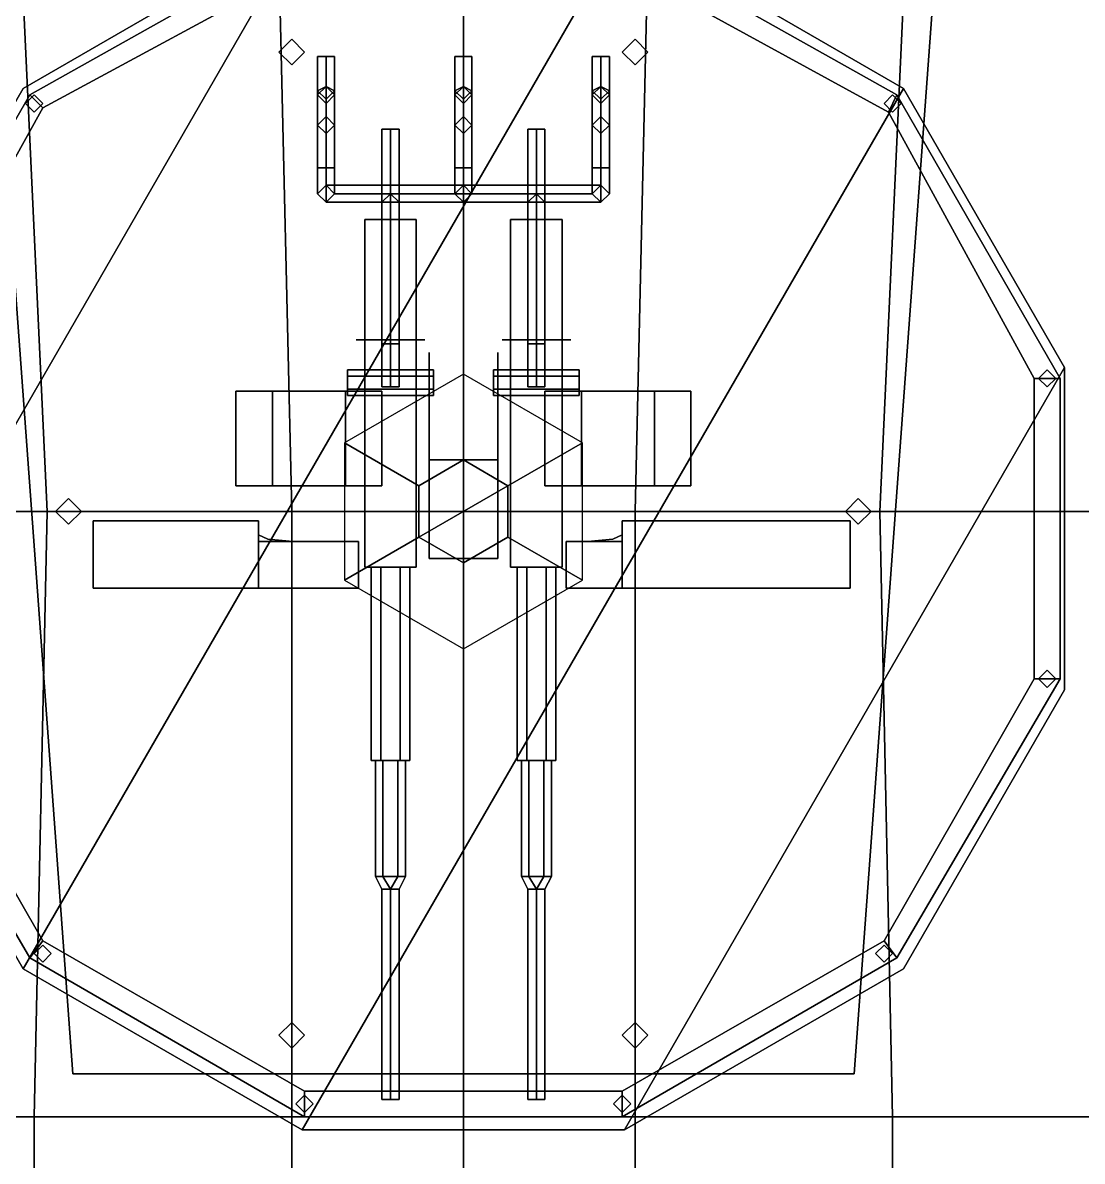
# Model space of a CAD drawing. Header units: millimetres. Extents: x -3.2 to 17.4, y -17.6 to 52.8.
# Drawn here: x -1.027 to 1.442, y -7.013 to -4.362 of the extents above; entities that cross this region are included whole.
import ezdxf

# ---------------------------------------------------------------- set-up
doc = ezdxf.new("R2010")
doc.units = ezdxf.units.MM
for name, color, linetype in [('barrel', 1, 'Continuous'), ('hull2', 7, 'Continuous'), ('sleeve', 5, 'Continuous'), ('turret', 2, 'Continuous')]:
    doc.layers.add(name, color=color, linetype=linetype)

msp = doc.modelspace()

# ---------------------------------------------------------------- linework, layer by layer
for points in [[(0, -10.87, -0.6973), (0, 8.53, -1.19), (0, 8.53, -1.24), (0, -10.87, -1.47)], [(0, -10.87, -1.47), (0, 8.53, -1.24), (0, 8.53, -1.19), (0, -10.87, -0.6973)], [(-1.32, -1.22, 3.06), (-1.32, -1.22, 2.22), (-0.91, -6.81, 2.06), (-0.91, -6.81, 2.99)], [(0.91, -6.81, 2.99), (1.32, -1.22, 3.06), (-1.32, -1.22, 3.06), (-0.91, -6.81, 2.99)], [(0.91, -6.81, 2.06), (1.32, -1.22, 2.22), (1.32, -1.22, 3.06), (0.91, -6.81, 2.99)], [(-1.0253, -6.5653, 3.72), (0.3753, -4.1394, 3.72), (-0.3753, -4.1394, 3.72), (-1.4006, -5.9153, 3.72)], [(-1.4006, -5.9153, 3.72), (-0.3753, -4.1394, 3.72), (0.3753, -4.1394, 3.72), (-1.0253, -6.5653, 3.72)], [(-1.4006, -5.1647, 3.72), (-1.0253, -4.5147, 3.72), (-0.3753, -4.1394, 3.72), (-1.4006, -5.9153, 3.72)], [(-1.4006, -5.9153, 3.72), (-0.3753, -4.1394, 3.72), (-1.0253, -4.5147, 3.72), (-1.4006, -5.1647, 3.72)], [(-1.0253, -6.5653, 3.72), (0.3753, -4.1394, 3.72), (1.0253, -4.5147, 3.72), (-0.3753, -6.9406, 3.72)], [(-0.3753, -6.9406, 3.72), (1.0253, -4.5147, 3.72), (0.3753, -4.1394, 3.72), (-1.0253, -6.5653, 3.72)], [(-0.37, -4.23, 4.42), (-0.98, -4.56, 4.42), (-1.01, -4.53, 4.42), (-0.37, -4.17, 4.42)], [(-0.37, -4.17, 4.42), (-1.01, -4.53, 4.42), (-0.98, -4.56, 4.42), (-0.37, -4.23, 4.42)], [(0.37, -4.17, 4.42), (1.01, -4.53, 4.42), (0.99, -4.57, 4.42), (0.37, -4.23, 4.42)], [(0.37, -4.23, 4.42), (0.99, -4.57, 4.42), (1.01, -4.53, 4.42), (0.37, -4.17, 4.42)], [(-2.89, -5.5, 2.14), (2.89, -5.5, 2.14), (2.96, -4.2, 2.16), (-2.96, -4.2, 2.16)], [(-1.53, -4.2, -0.59), (-1.03, -4.2, -0.86), (-0.97, -5.5, -0.8), (-1.5, -5.5, -0.55)], [(-1.03, -4.2, -0.86), (-0.43, -4.2, -1), (-0.4, -5.5, -0.95), (-0.97, -5.5, -0.8)], [(0, -5.5, -1), (-0.4, -5.5, -0.95), (-0.43, -4.2, -1), (0, -4.2, -1.07)], [(-0.4, -4.4, 3.02), (-0.43, -4.43, 3.01), (-0.43, -4.43, 3.72), (-0.4, -4.4, 3.72)], [(-0.37, -4.43, 3.01), (-0.4, -4.4, 3.02), (-0.4, -4.4, 3.72), (-0.37, -4.43, 3.72)], [(0.4, -4.4, 3.02), (0.37, -4.43, 3.01), (0.37, -4.43, 3.72), (0.4, -4.4, 3.72)], [(0.43, -4.43, 3.01), (0.4, -4.4, 3.02), (0.4, -4.4, 3.72), (0.43, -4.43, 3.72)], [(-0.43, -4.43, 3.01), (-0.4, -4.46, 3.01), (-0.4, -4.46, 3.72), (-0.43, -4.43, 3.72)], [(-0.4, -4.46, 3.01), (-0.37, -4.43, 3.01), (-0.37, -4.43, 3.72), (-0.4, -4.46, 3.72)], [(0.37, -4.43, 3.01), (0.4, -4.46, 3.01), (0.4, -4.46, 3.72), (0.37, -4.43, 3.72)], [(0.4, -4.46, 3.01), (0.43, -4.43, 3.01), (0.43, -4.43, 3.72), (0.4, -4.46, 3.72)], [(-1.01, -4.53, 4.42), (-1.39, -5.19, 4.42), (-1.33, -5.19, 4.42), (-0.98, -4.56, 4.42)], [(-0.98, -4.56, 4.42), (-1.33, -5.19, 4.42), (-1.39, -5.19, 4.42), (-1.01, -4.53, 4.42)], [(-1, -4.53, 3.72), (-1.02, -4.55, 3.72), (-1.02, -4.55, 4.42), (-1, -4.53, 4.42)], [(-0.98, -4.55, 3.72), (-1, -4.53, 3.72), (-1, -4.53, 4.42), (-0.98, -4.55, 4.42)], [(0.3753, -6.9406, 3.72), (1.4006, -5.1647, 3.72), (1.0253, -4.5147, 3.72), (-0.3753, -6.9406, 3.72)], [(-0.3753, -6.9406, 3.72), (1.0253, -4.5147, 3.72), (1.4006, -5.1647, 3.72), (0.3753, -6.9406, 3.72)], [(1, -4.53, 3.72), (0.98, -4.55, 3.72), (0.98, -4.55, 4.42), (1, -4.53, 4.42)], [(0.99, -4.57, 4.42), (1.33, -5.19, 4.42), (1.39, -5.19, 4.42), (1.01, -4.53, 4.42)], [(1.01, -4.53, 4.42), (1.39, -5.19, 4.42), (1.33, -5.19, 4.42), (0.99, -4.57, 4.42)], [(1.02, -4.55, 3.72), (1, -4.53, 3.72), (1, -4.53, 4.42), (1.02, -4.55, 4.42)], [(-1.02, -4.55, 3.72), (-1, -4.57, 3.72), (-1, -4.57, 4.42), (-1.02, -4.55, 4.42)], [(-1, -4.57, 3.72), (-0.98, -4.55, 3.72), (-0.98, -4.55, 4.42), (-1, -4.57, 4.42)], [(0.98, -4.55, 3.72), (1, -4.57, 3.72), (1, -4.57, 4.42), (0.98, -4.55, 4.42)], [(1, -4.57, 3.72), (1.02, -4.55, 3.72), (1.02, -4.55, 4.42), (1, -4.57, 4.42)], [(0.3753, -6.9406, 3.72), (1.4006, -5.1647, 3.72), (1.4006, -5.9153, 3.72), (1.0253, -6.5653, 3.72)], [(1.0253, -6.5653, 3.72), (1.4006, -5.9153, 3.72), (1.4006, -5.1647, 3.72), (0.3753, -6.9406, 3.72)], [(1.36, -5.17, 3.72), (1.34, -5.19, 3.72), (1.34, -5.19, 4.42), (1.36, -5.17, 4.42)], [(1.38, -5.19, 3.72), (1.36, -5.17, 3.72), (1.36, -5.17, 4.42), (1.38, -5.19, 4.42)], [(-0.1039, -5.44, 4.58), (0, -5.38, 4.58), (0, -5.18, 3.57), (-0.2771, -5.34, 3.57)], [(0, -5.38, 4.58), (0.1039, -5.44, 4.58), (0.2771, -5.34, 3.57), (0, -5.18, 3.57)], [(1.33, -5.89, 4.42), (1.33, -5.19, 4.42), (1.39, -5.19, 4.42), (1.39, -5.89, 4.42)], [(1.39, -5.89, 4.42), (1.39, -5.19, 4.42), (1.33, -5.19, 4.42), (1.33, -5.89, 4.42)], [(1.34, -5.19, 3.72), (1.36, -5.21, 3.72), (1.36, -5.21, 4.42), (1.34, -5.19, 4.42)], [(1.36, -5.21, 3.72), (1.38, -5.19, 3.72), (1.38, -5.19, 4.42), (1.36, -5.21, 4.42)], [(-0.1039, -5.56, 4.58), (-0.1039, -5.44, 4.58), (-0.2771, -5.34, 3.57), (-0.2771, -5.66, 3.57)], [(0.1039, -5.44, 4.58), (0.1039, -5.56, 4.58), (0.2771, -5.66, 3.57), (0.2771, -5.34, 3.57)], [(-0.92, -5.47, 3), (-0.95, -5.5, 3), (-0.95, -5.5, 3.72), (-0.92, -5.47, 3.72)], [(-0.89, -5.5, 3), (-0.92, -5.47, 3), (-0.92, -5.47, 3.72), (-0.89, -5.5, 3.72)], [(0.92, -5.47, 3), (0.89, -5.5, 3), (0.89, -5.5, 3.72), (0.92, -5.47, 3.72)], [(0.95, -5.5, 3), (0.92, -5.47, 3), (0.92, -5.47, 3.72), (0.95, -5.5, 3.72)], [(-2.8, -6.91, 2.12), (2.8, -6.91, 2.12), (2.89, -5.5, 2.14), (-2.89, -5.5, 2.14)], [(-1.5, -5.5, -0.55), (-0.97, -5.5, -0.8), (-1, -6.91, -0.73), (-1.49, -6.91, -0.55)], [(-0.97, -5.5, -0.8), (-0.4, -5.5, -0.95), (-0.4, -6.91, -0.88), (-1, -6.91, -0.73)], [(-0.95, -5.5, 3), (-0.92, -5.53, 3), (-0.92, -5.53, 3.72), (-0.95, -5.5, 3.72)], [(-0.92, -5.53, 3), (-0.89, -5.5, 3), (-0.89, -5.5, 3.72), (-0.92, -5.53, 3.72)], [(0, -6.91, -0.96), (-0.4, -6.91, -0.88), (-0.4, -5.5, -0.95), (0, -5.5, -1)], [(0.89, -5.5, 3), (0.92, -5.53, 3), (0.92, -5.53, 3.72), (0.89, -5.5, 3.72)], [(0.92, -5.53, 3), (0.95, -5.5, 3), (0.95, -5.5, 3.72), (0.92, -5.53, 3.72)], [(0, -5.62, 4.58), (-0.1039, -5.56, 4.58), (-0.2771, -5.66, 3.57), (0, -5.82, 3.57)], [(0.1039, -5.56, 4.58), (0, -5.62, 4.58), (0, -5.82, 3.57), (0.2771, -5.66, 3.57)], [(1.36, -5.87, 3.72), (1.34, -5.89, 3.72), (1.34, -5.89, 4.42), (1.36, -5.87, 4.42)], [(1.38, -5.89, 3.72), (1.36, -5.87, 3.72), (1.36, -5.87, 4.42), (1.38, -5.89, 4.42)], [(-0.98, -6.5, 4.42), (-1.33, -5.89, 4.42), (-1.39, -5.89, 4.42), (-1.01, -6.54, 4.42)], [(-1.01, -6.54, 4.42), (-1.39, -5.89, 4.42), (-1.33, -5.89, 4.42), (-0.98, -6.5, 4.42)], [(1.01, -6.54, 4.42), (1.39, -5.89, 4.42), (1.33, -5.89, 4.42), (0.98, -6.5, 4.42)], [(0.98, -6.5, 4.42), (1.33, -5.89, 4.42), (1.39, -5.89, 4.42), (1.01, -6.54, 4.42)], [(1.34, -5.89, 3.72), (1.36, -5.91, 3.72), (1.36, -5.91, 4.42), (1.34, -5.89, 4.42)], [(1.36, -5.91, 3.72), (1.38, -5.89, 3.72), (1.38, -5.89, 4.42), (1.36, -5.91, 4.42)], [(-0.37, -6.91, 4.42), (-1.01, -6.54, 4.42), (-0.98, -6.5, 4.42), (-0.37, -6.85, 4.42)], [(-0.37, -6.85, 4.42), (-0.98, -6.5, 4.42), (-1.01, -6.54, 4.42), (-0.37, -6.91, 4.42)], [(-0.98, -6.51, 3.72), (-1, -6.53, 3.72), (-1, -6.53, 4.42), (-0.98, -6.51, 4.42)], [(-0.96, -6.53, 3.72), (-0.98, -6.51, 3.72), (-0.98, -6.51, 4.42), (-0.96, -6.53, 4.42)], [(0.37, -6.85, 4.42), (0.98, -6.5, 4.42), (1.01, -6.54, 4.42), (0.37, -6.91, 4.42)], [(0.37, -6.91, 4.42), (1.01, -6.54, 4.42), (0.98, -6.5, 4.42), (0.37, -6.85, 4.42)], [(0.98, -6.51, 3.72), (0.96, -6.53, 3.72), (0.96, -6.53, 4.42), (0.98, -6.51, 4.42)], [(1, -6.53, 3.72), (0.98, -6.51, 3.72), (0.98, -6.51, 4.42), (1, -6.53, 4.42)], [(-1, -6.53, 3.72), (-0.98, -6.55, 3.72), (-0.98, -6.55, 4.42), (-1, -6.53, 4.42)], [(-0.98, -6.55, 3.72), (-0.96, -6.53, 3.72), (-0.96, -6.53, 4.42), (-0.98, -6.55, 4.42)], [(0.96, -6.53, 3.72), (0.98, -6.55, 3.72), (0.98, -6.55, 4.42), (0.96, -6.53, 4.42)], [(0.98, -6.55, 3.72), (1, -6.53, 3.72), (1, -6.53, 4.42), (0.98, -6.55, 4.42)], [(-0.4, -6.69, 2.99), (-0.43, -6.72, 2.99), (-0.43, -6.72, 3.72), (-0.4, -6.69, 3.72)], [(-0.37, -6.72, 2.99), (-0.4, -6.69, 2.99), (-0.4, -6.69, 3.72), (-0.37, -6.72, 3.72)], [(0.4, -6.69, 2.99), (0.37, -6.72, 2.99), (0.37, -6.72, 3.72), (0.4, -6.69, 3.72)], [(0.43, -6.72, 2.99), (0.4, -6.69, 2.99), (0.4, -6.69, 3.72), (0.43, -6.72, 3.72)], [(-0.43, -6.72, 2.99), (-0.4, -6.75, 2.99), (-0.4, -6.75, 3.72), (-0.43, -6.72, 3.72)], [(-0.4, -6.75, 2.99), (-0.37, -6.72, 2.99), (-0.37, -6.72, 3.72), (-0.4, -6.75, 3.72)], [(0.37, -6.72, 2.99), (0.4, -6.75, 2.99), (0.4, -6.75, 3.72), (0.37, -6.72, 3.72)], [(0.4, -6.75, 2.99), (0.43, -6.72, 2.99), (0.43, -6.72, 3.72), (0.4, -6.75, 3.72)], [(-0.91, -6.81, 2.99), (-0.91, -6.81, 2.06), (0.91, -6.81, 2.06), (0.91, -6.81, 2.99)], [(-0.37, -6.86, 3.72), (-0.39, -6.88, 3.72), (-0.39, -6.88, 4.42), (-0.37, -6.86, 4.42)], [(-0.37, -6.85, 4.42), (0.37, -6.85, 4.42), (0.37, -6.91, 4.42), (-0.37, -6.91, 4.42)], [(-0.37, -6.91, 4.42), (0.37, -6.91, 4.42), (0.37, -6.85, 4.42), (-0.37, -6.85, 4.42)], [(-0.35, -6.88, 3.72), (-0.37, -6.86, 3.72), (-0.37, -6.86, 4.42), (-0.35, -6.88, 4.42)], [(0.37, -6.86, 3.72), (0.35, -6.88, 3.72), (0.35, -6.88, 4.42), (0.37, -6.86, 4.42)], [(0.39, -6.88, 3.72), (0.37, -6.86, 3.72), (0.37, -6.86, 4.42), (0.39, -6.88, 4.42)], [(-0.39, -6.88, 3.72), (-0.37, -6.9, 3.72), (-0.37, -6.9, 4.42), (-0.39, -6.88, 4.42)], [(-0.37, -6.9, 3.72), (-0.35, -6.88, 3.72), (-0.35, -6.88, 4.42), (-0.37, -6.9, 4.42)], [(0.35, -6.88, 3.72), (0.37, -6.9, 3.72), (0.37, -6.9, 4.42), (0.35, -6.88, 4.42)], [(0.37, -6.9, 3.72), (0.39, -6.88, 3.72), (0.39, -6.88, 4.42), (0.37, -6.9, 4.42)], [(-2.71, -8.3, 2.11), (2.71, -8.3, 2.11), (2.8, -6.91, 2.12), (-2.8, -6.91, 2.12)], [(-1.49, -6.91, -0.55), (-1, -6.91, -0.73), (-1, -8.3, -0.67), (-1.49, -8.3, -0.49)], [(-1, -6.91, -0.73), (-0.4, -6.91, -0.88), (-0.4, -8.3, -0.83), (-1, -8.3, -0.67)], [(0, -8.3, -0.88), (-0.4, -8.3, -0.83), (-0.4, -6.91, -0.88), (0, -6.91, -0.96)]]:
    msp.add_3dface(points)
at = {"layer": 'barrel'}
for points in [[(-0.17, -6.87, 4.79), (-0.19, -6.87, 4.81), (-0.19, -6.38, 4.81), (-0.17, -6.38, 4.79)], [(-0.19, -6.87, 4.81), (-0.17, -6.87, 4.83), (-0.17, -6.38, 4.83), (-0.19, -6.38, 4.81)], [(-0.15, -6.87, 4.81), (-0.17, -6.87, 4.79), (-0.17, -6.38, 4.79), (-0.15, -6.38, 4.81)], [(-0.17, -6.87, 4.83), (-0.15, -6.87, 4.81), (-0.15, -6.38, 4.81), (-0.17, -6.38, 4.83)], [(0.17, -6.87, 4.79), (0.15, -6.87, 4.81), (0.15, -6.38, 4.81), (0.17, -6.38, 4.79)], [(0.15, -6.87, 4.81), (0.17, -6.87, 4.83), (0.17, -6.38, 4.83), (0.15, -6.38, 4.81)], [(0.19, -6.87, 4.81), (0.17, -6.87, 4.79), (0.17, -6.38, 4.79), (0.19, -6.38, 4.81)], [(0.17, -6.87, 4.83), (0.19, -6.87, 4.81), (0.19, -6.38, 4.81), (0.17, -6.38, 4.83)], [(-0.19, -6.87, 4.81), (-0.17, -6.87, 4.79), (-0.15, -6.87, 4.81), (-0.17, -6.87, 4.83)], [(0.15, -6.87, 4.81), (0.17, -6.87, 4.79), (0.19, -6.87, 4.81), (0.17, -6.87, 4.83)]]:
    msp.add_3dface(points, dxfattribs=at)
at = {"layer": 'hull2'}
for points in [[(0, -5.5, -1), (0.4, -5.5, -0.95), (0.43, -4.2, -1), (0, -4.2, -1.07)], [(1.03, -4.2, -0.86), (0.43, -4.2, -1), (0.4, -5.5, -0.95), (0.97, -5.5, -0.8)], [(1.53, -4.2, -0.59), (1.03, -4.2, -0.86), (0.97, -5.5, -0.8), (1.5, -5.5, -0.55)], [(0, -6.91, -0.96), (0.4, -6.91, -0.88), (0.4, -5.5, -0.95), (0, -5.5, -1)], [(0.97, -5.5, -0.8), (0.4, -5.5, -0.95), (0.4, -6.91, -0.88), (1, -6.91, -0.73)], [(1.5, -5.5, -0.55), (0.97, -5.5, -0.8), (1, -6.91, -0.73), (1.49, -6.91, -0.55)], [(0, -8.3, -0.88), (0.4, -8.3, -0.83), (0.4, -6.91, -0.88), (0, -6.91, -0.96)], [(1, -6.91, -0.73), (0.4, -6.91, -0.88), (0.4, -8.3, -0.83), (1, -8.3, -0.67)], [(1.49, -6.91, -0.55), (1, -6.91, -0.73), (1, -8.3, -0.67), (1.49, -8.3, -0.49)]]:
    msp.add_3dface(points, dxfattribs=at)
at = {"layer": 'sleeve'}
for points in [[(-0.32, -4.44, 5.06), (-0.34, -4.44, 5.08), (-0.32, -4.44, 5.1), (-0.3, -4.44, 5.08)], [(-0.32, -4.44, 5.1), (-0.34, -4.44, 5.08), (-0.34, -4.53, 5.08), (-0.32, -4.55, 5.1)], [(-0.34, -4.44, 5.08), (-0.32, -4.44, 5.06), (-0.32, -4.51, 5.06), (-0.34, -4.53, 5.08)], [(-0.3, -4.44, 5.08), (-0.32, -4.44, 5.1), (-0.32, -4.55, 5.1), (-0.3, -4.53, 5.08)], [(-0.32, -4.44, 5.06), (-0.3, -4.44, 5.08), (-0.3, -4.53, 5.08), (-0.32, -4.51, 5.06)], [(0, -4.44, 5.06), (-0.02, -4.44, 5.08), (0, -4.44, 5.1), (0.02, -4.44, 5.08)], [(0, -4.44, 5.1), (-0.02, -4.44, 5.08), (-0.02, -4.53, 5.08), (0, -4.55, 5.1)], [(-0.02, -4.44, 5.08), (0, -4.44, 5.06), (0, -4.51, 5.06), (-0.02, -4.53, 5.08)], [(0.02, -4.44, 5.08), (0, -4.44, 5.1), (0, -4.55, 5.1), (0.02, -4.53, 5.08)], [(0, -4.44, 5.06), (0.02, -4.44, 5.08), (0.02, -4.53, 5.08), (0, -4.51, 5.06)], [(0.32, -4.44, 5.1), (0.3, -4.44, 5.08), (0.3, -4.53, 5.08), (0.32, -4.55, 5.1)], [(0.3, -4.44, 5.08), (0.32, -4.44, 5.06), (0.32, -4.51, 5.06), (0.3, -4.53, 5.08)], [(0.32, -4.44, 5.06), (0.3, -4.44, 5.08), (0.32, -4.44, 5.1), (0.34, -4.44, 5.08)], [(0.34, -4.44, 5.08), (0.32, -4.44, 5.1), (0.32, -4.55, 5.1), (0.34, -4.53, 5.08)], [(0.32, -4.44, 5.06), (0.34, -4.44, 5.08), (0.34, -4.53, 5.08), (0.32, -4.51, 5.06)], [(-0.32, -4.54, 4.84), (-0.34, -4.52, 4.87), (-0.32, -4.51, 4.89), (-0.3, -4.52, 4.87)], [(-0.32, -4.51, 4.89), (-0.34, -4.52, 4.87), (-0.34, -4.6, 4.92), (-0.32, -4.58, 4.94)], [(-0.32, -4.58, 5.01), (-0.34, -4.6, 5.03), (-0.34, -4.53, 5.08), (-0.32, -4.51, 5.06)], [(-0.34, -4.52, 4.87), (-0.32, -4.54, 4.84), (-0.32, -4.62, 4.9), (-0.34, -4.6, 4.92)], [(-0.34, -4.6, 5.03), (-0.32, -4.62, 5.05), (-0.32, -4.55, 5.1), (-0.34, -4.53, 5.08)], [(-0.3, -4.52, 4.87), (-0.32, -4.51, 4.89), (-0.32, -4.58, 4.94), (-0.3, -4.6, 4.92)], [(-0.3, -4.6, 5.03), (-0.32, -4.58, 5.01), (-0.32, -4.51, 5.06), (-0.3, -4.53, 5.08)], [(-0.32, -4.54, 4.84), (-0.3, -4.52, 4.87), (-0.3, -4.6, 4.92), (-0.32, -4.62, 4.9)], [(-0.32, -4.62, 5.05), (-0.3, -4.6, 5.03), (-0.3, -4.53, 5.08), (-0.32, -4.55, 5.1)], [(0, -4.54, 4.84), (-0.02, -4.52, 4.87), (0, -4.51, 4.89), (0.02, -4.52, 4.87)], [(0, -4.51, 4.89), (-0.02, -4.52, 4.87), (-0.02, -4.6, 4.92), (0, -4.58, 4.94)], [(0, -4.58, 5.01), (-0.02, -4.6, 5.03), (-0.02, -4.53, 5.08), (0, -4.51, 5.06)], [(-0.02, -4.52, 4.87), (0, -4.54, 4.84), (0, -4.62, 4.9), (-0.02, -4.6, 4.92)], [(-0.02, -4.6, 5.03), (0, -4.62, 5.05), (0, -4.55, 5.1), (-0.02, -4.53, 5.08)], [(0.02, -4.52, 4.87), (0, -4.51, 4.89), (0, -4.58, 4.94), (0.02, -4.6, 4.92)], [(0.02, -4.6, 5.03), (0, -4.58, 5.01), (0, -4.51, 5.06), (0.02, -4.53, 5.08)], [(0, -4.54, 4.84), (0.02, -4.52, 4.87), (0.02, -4.6, 4.92), (0, -4.62, 4.9)], [(0, -4.62, 5.05), (0.02, -4.6, 5.03), (0.02, -4.53, 5.08), (0, -4.55, 5.1)], [(0.32, -4.51, 4.89), (0.3, -4.52, 4.87), (0.3, -4.6, 4.92), (0.32, -4.58, 4.94)], [(0.32, -4.58, 5.01), (0.3, -4.6, 5.03), (0.3, -4.53, 5.08), (0.32, -4.51, 5.06)], [(0.32, -4.54, 4.84), (0.3, -4.52, 4.87), (0.32, -4.51, 4.89), (0.34, -4.52, 4.87)], [(0.3, -4.52, 4.87), (0.32, -4.54, 4.84), (0.32, -4.62, 4.9), (0.3, -4.6, 4.92)], [(0.3, -4.6, 5.03), (0.32, -4.62, 5.05), (0.32, -4.55, 5.1), (0.3, -4.53, 5.08)], [(0.34, -4.52, 4.87), (0.32, -4.51, 4.89), (0.32, -4.58, 4.94), (0.34, -4.6, 4.92)], [(0.34, -4.6, 5.03), (0.32, -4.58, 5.01), (0.32, -4.51, 5.06), (0.34, -4.53, 5.08)], [(0.32, -4.54, 4.84), (0.34, -4.52, 4.87), (0.34, -4.6, 4.92), (0.32, -4.62, 4.9)], [(0.32, -4.62, 5.05), (0.34, -4.6, 5.03), (0.34, -4.53, 5.08), (0.32, -4.55, 5.1)], [(-0.32, -4.58, 4.94), (-0.34, -4.6, 4.92), (-0.34, -4.6, 5.03), (-0.32, -4.58, 5.01)], [(-0.3, -4.6, 4.92), (-0.32, -4.58, 4.94), (-0.32, -4.58, 5.01), (-0.3, -4.6, 5.03)], [(0, -4.58, 4.94), (-0.02, -4.6, 4.92), (-0.02, -4.6, 5.03), (0, -4.58, 5.01)], [(0.02, -4.6, 4.92), (0, -4.58, 4.94), (0, -4.58, 5.01), (0.02, -4.6, 5.03)], [(0.32, -4.58, 4.94), (0.3, -4.6, 4.92), (0.3, -4.6, 5.03), (0.32, -4.58, 5.01)], [(0.34, -4.6, 4.92), (0.32, -4.58, 4.94), (0.32, -4.58, 5.01), (0.34, -4.6, 5.03)], [(-0.34, -4.6, 4.92), (-0.32, -4.62, 4.9), (-0.32, -4.62, 5.05), (-0.34, -4.6, 5.03)], [(-0.34, -4.7, 4.98), (-0.32, -4.7, 5), (-0.32, -4.62, 5), (-0.34, -4.6, 4.98)], [(-0.32, -4.7, 4.96), (-0.34, -4.7, 4.98), (-0.34, -4.6, 4.98), (-0.32, -4.62, 4.96)], [(-0.32, -4.62, 4.9), (-0.3, -4.6, 4.92), (-0.3, -4.6, 5.03), (-0.32, -4.62, 5.05)], [(-0.32, -4.7, 5), (-0.3, -4.7, 4.98), (-0.3, -4.6, 4.98), (-0.32, -4.62, 5)], [(-0.3, -4.7, 4.98), (-0.32, -4.7, 4.96), (-0.32, -4.62, 4.96), (-0.3, -4.6, 4.98)], [(-0.17, -4.61, 5.15), (-0.15, -4.61, 5.13), (-0.17, -4.61, 5.11), (-0.19, -4.61, 5.13)], [(-0.17, -5.11, 5.11), (-0.19, -5.11, 5.13), (-0.19, -4.61, 5.13), (-0.17, -4.61, 5.11)], [(-0.19, -5.11, 5.13), (-0.17, -5.11, 5.15), (-0.17, -4.61, 5.15), (-0.19, -4.61, 5.13)], [(-0.15, -5.11, 5.13), (-0.17, -5.11, 5.11), (-0.17, -4.61, 5.11), (-0.15, -4.61, 5.13)], [(-0.17, -5.11, 5.15), (-0.15, -5.11, 5.13), (-0.15, -4.61, 5.13), (-0.17, -4.61, 5.15)], [(-0.02, -4.6, 4.92), (0, -4.62, 4.9), (0, -4.62, 5.05), (-0.02, -4.6, 5.03)], [(0, -4.7, 4.96), (-0.02, -4.7, 4.98), (-0.02, -4.6, 4.98), (0, -4.62, 4.96)], [(-0.02, -4.7, 4.98), (0, -4.7, 5), (0, -4.62, 5), (-0.02, -4.6, 4.98)], [(0, -4.62, 4.9), (0.02, -4.6, 4.92), (0.02, -4.6, 5.03), (0, -4.62, 5.05)], [(0.02, -4.7, 4.98), (0, -4.7, 4.96), (0, -4.62, 4.96), (0.02, -4.6, 4.98)], [(0, -4.7, 5), (0.02, -4.7, 4.98), (0.02, -4.6, 4.98), (0, -4.62, 5)], [(0.17, -4.61, 5.15), (0.19, -4.61, 5.13), (0.17, -4.61, 5.11), (0.15, -4.61, 5.13)], [(0.17, -5.11, 5.11), (0.15, -5.11, 5.13), (0.15, -4.61, 5.13), (0.17, -4.61, 5.11)], [(0.15, -5.11, 5.13), (0.17, -5.11, 5.15), (0.17, -4.61, 5.15), (0.15, -4.61, 5.13)], [(0.19, -5.11, 5.13), (0.17, -5.11, 5.11), (0.17, -4.61, 5.11), (0.19, -4.61, 5.13)], [(0.17, -5.11, 5.15), (0.19, -5.11, 5.13), (0.19, -4.61, 5.13), (0.17, -4.61, 5.15)], [(0.3, -4.6, 4.92), (0.32, -4.62, 4.9), (0.32, -4.62, 5.05), (0.3, -4.6, 5.03)], [(0.32, -4.7, 4.96), (0.3, -4.7, 4.98), (0.3, -4.6, 4.98), (0.32, -4.62, 4.96)], [(0.3, -4.7, 4.98), (0.32, -4.7, 5), (0.32, -4.62, 5), (0.3, -4.6, 4.98)], [(0.32, -4.62, 4.9), (0.34, -4.6, 4.92), (0.34, -4.6, 5.03), (0.32, -4.62, 5.05)], [(0.34, -4.7, 4.98), (0.32, -4.7, 4.96), (0.32, -4.62, 4.96), (0.34, -4.6, 4.98)], [(0.32, -4.7, 5), (0.34, -4.7, 4.98), (0.34, -4.6, 4.98), (0.32, -4.62, 5)], [(-0.34, -4.76, 4.92), (-0.32, -4.78, 4.94), (-0.32, -4.7, 5), (-0.34, -4.7, 4.98)], [(-0.32, -4.74, 4.9), (-0.34, -4.76, 4.92), (-0.34, -4.7, 4.98), (-0.32, -4.7, 4.96)], [(-0.32, -4.78, 4.94), (-0.3, -4.76, 4.92), (-0.3, -4.7, 4.98), (-0.32, -4.7, 5)], [(-0.3, -4.76, 4.92), (-0.32, -4.74, 4.9), (-0.32, -4.7, 4.96), (-0.3, -4.7, 4.98)], [(0, -4.74, 4.9), (-0.02, -4.76, 4.92), (-0.02, -4.7, 4.98), (0, -4.7, 4.96)], [(-0.02, -4.76, 4.92), (0, -4.78, 4.94), (0, -4.7, 5), (-0.02, -4.7, 4.98)], [(0.02, -4.76, 4.92), (0, -4.74, 4.9), (0, -4.7, 4.96), (0.02, -4.7, 4.98)], [(0, -4.78, 4.94), (0.02, -4.76, 4.92), (0.02, -4.7, 4.98), (0, -4.7, 5)], [(0.32, -4.74, 4.9), (0.3, -4.76, 4.92), (0.3, -4.7, 4.98), (0.32, -4.7, 4.96)], [(0.3, -4.76, 4.92), (0.32, -4.78, 4.94), (0.32, -4.7, 5), (0.3, -4.7, 4.98)], [(0.34, -4.76, 4.92), (0.32, -4.74, 4.9), (0.32, -4.7, 4.96), (0.34, -4.7, 4.98)], [(0.32, -4.78, 4.94), (0.34, -4.76, 4.92), (0.34, -4.7, 4.98), (0.32, -4.7, 5)], [(-0.32, -4.74, 4.74), (-0.34, -4.76, 4.72), (-0.34, -4.76, 4.92), (-0.32, -4.74, 4.9)], [(0.32, -4.74, 4.74), (0.3, -4.76, 4.72), (-0.3, -4.76, 4.72), (-0.32, -4.74, 4.74)], [(0.3, -4.76, 4.76), (0.32, -4.74, 4.74), (-0.32, -4.74, 4.74), (-0.3, -4.76, 4.76)], [(-0.3, -4.76, 4.72), (-0.32, -4.74, 4.74), (-0.32, -4.74, 4.9), (-0.3, -4.76, 4.92)], [(0, -4.74, 4.74), (-0.02, -4.76, 4.72), (-0.02, -4.76, 4.92), (0, -4.74, 4.9)], [(0.02, -4.76, 4.72), (0, -4.74, 4.74), (0, -4.74, 4.9), (0.02, -4.76, 4.92)], [(0.32, -4.74, 4.74), (0.3, -4.76, 4.72), (0.3, -4.76, 4.92), (0.32, -4.74, 4.9)], [(0.34, -4.76, 4.72), (0.32, -4.74, 4.74), (0.32, -4.74, 4.9), (0.34, -4.76, 4.92)], [(-0.34, -4.76, 4.72), (-0.32, -4.78, 4.74), (-0.32, -4.78, 4.94), (-0.34, -4.76, 4.92)], [(0.3, -4.76, 4.72), (0.32, -4.78, 4.74), (-0.32, -4.78, 4.74), (-0.3, -4.76, 4.72)], [(0.32, -4.78, 4.74), (0.3, -4.76, 4.76), (-0.3, -4.76, 4.76), (-0.32, -4.78, 4.74)], [(-0.32, -4.78, 4.74), (-0.3, -4.76, 4.72), (-0.3, -4.76, 4.92), (-0.32, -4.78, 4.94)], [(-0.17, -5.21, 4.72), (-0.19, -5.21, 4.74), (-0.19, -4.78, 4.74), (-0.17, -4.76, 4.72)], [(-0.19, -5.21, 4.74), (-0.17, -5.21, 4.76), (-0.17, -4.76, 4.76), (-0.19, -4.78, 4.74)], [(-0.15, -5.21, 4.74), (-0.17, -5.21, 4.72), (-0.17, -4.76, 4.72), (-0.15, -4.78, 4.74)], [(-0.17, -5.21, 4.76), (-0.15, -5.21, 4.74), (-0.15, -4.78, 4.74), (-0.17, -4.76, 4.76)], [(-0.02, -4.76, 4.72), (0, -4.78, 4.74), (0, -4.78, 4.94), (-0.02, -4.76, 4.92)], [(0, -4.78, 4.74), (0.02, -4.76, 4.72), (0.02, -4.76, 4.92), (0, -4.78, 4.94)], [(0.17, -5.21, 4.72), (0.15, -5.21, 4.74), (0.15, -4.78, 4.74), (0.17, -4.76, 4.72)], [(0.15, -5.21, 4.74), (0.17, -5.21, 4.76), (0.17, -4.76, 4.76), (0.15, -4.78, 4.74)], [(0.19, -5.21, 4.74), (0.17, -5.21, 4.72), (0.17, -4.76, 4.72), (0.19, -4.78, 4.74)], [(0.17, -5.21, 4.76), (0.19, -5.21, 4.74), (0.19, -4.78, 4.74), (0.17, -4.76, 4.76)], [(0.3, -4.76, 4.72), (0.32, -4.78, 4.74), (0.32, -4.78, 4.94), (0.3, -4.76, 4.92)], [(0.32, -4.78, 4.74), (0.34, -4.76, 4.72), (0.34, -4.76, 4.92), (0.32, -4.78, 4.94)], [(-0.11, -4.82, 4.76), (-0.23, -4.82, 4.76), (-0.23, -4.82, 4.88), (-0.11, -4.82, 4.88)], [(-0.23, -4.82, 4.88), (-0.23, -4.82, 4.76), (-0.23, -5.63, 4.76), (-0.23, -5.63, 4.88)], [(-0.11, -5.63, 4.76), (-0.23, -5.63, 4.76), (-0.23, -4.82, 4.76), (-0.11, -4.82, 4.76)], [(-0.11, -4.82, 4.88), (-0.23, -4.82, 4.88), (-0.23, -5.63, 4.88), (-0.11, -5.63, 4.88)], [(-0.11, -5.63, 4.88), (-0.11, -5.63, 4.76), (-0.11, -4.82, 4.76), (-0.11, -4.82, 4.88)], [(0.23, -4.82, 4.76), (0.11, -4.82, 4.76), (0.11, -4.82, 4.88), (0.23, -4.82, 4.88)], [(0.11, -4.82, 4.88), (0.11, -4.82, 4.76), (0.11, -5.63, 4.76), (0.11, -5.63, 4.88)], [(0.23, -5.63, 4.76), (0.11, -5.63, 4.76), (0.11, -4.82, 4.76), (0.23, -4.82, 4.76)], [(0.23, -4.82, 4.88), (0.11, -4.82, 4.88), (0.11, -5.63, 4.88), (0.23, -5.63, 4.88)], [(0.23, -5.63, 4.88), (0.23, -5.63, 4.76), (0.23, -4.82, 4.76), (0.23, -4.82, 4.88)], [(-0.17, -5.01, 4.88), (-0.17, -4.86, 5.12), (-0.17, -4.96, 5.12), (-0.17, -5.1, 4.88)], [(-0.17, -5.1, 4.88), (-0.17, -4.96, 5.12), (-0.17, -4.86, 5.12), (-0.17, -5.01, 4.88)], [(0.17, -5.01, 4.88), (0.17, -4.86, 5.12), (0.17, -4.96, 5.12), (0.17, -5.1, 4.88)], [(0.17, -5.1, 4.88), (0.17, -4.96, 5.12), (0.17, -4.86, 5.12), (0.17, -5.01, 4.88)], [(-0.13, -5.1, 5.1607), (-0.09, -5.1, 5.23), (-0.25, -5.1, 5.23), (-0.21, -5.1, 5.1607)], [(-0.21, -5.1, 5.1607), (-0.25, -5.1, 5.23), (-0.09, -5.1, 5.23), (-0.13, -5.1, 5.1607)], [(-0.25, -5.1, 5.23), (-0.21, -5.1, 5.2993), (-0.13, -5.1, 5.2993), (-0.09, -5.1, 5.23)], [(-0.09, -5.1, 5.23), (-0.13, -5.1, 5.2993), (-0.21, -5.1, 5.2993), (-0.25, -5.1, 5.23)], [(-0.19, -5.11, 5.13), (-0.17, -5.11, 5.11), (-0.15, -5.11, 5.13), (-0.17, -5.11, 5.15)], [(0.21, -5.1, 5.1607), (0.25, -5.1, 5.23), (0.09, -5.1, 5.23), (0.13, -5.1, 5.1607)], [(0.13, -5.1, 5.1607), (0.09, -5.1, 5.23), (0.25, -5.1, 5.23), (0.21, -5.1, 5.1607)], [(0.09, -5.1, 5.23), (0.13, -5.1, 5.2993), (0.21, -5.1, 5.2993), (0.25, -5.1, 5.23)], [(0.25, -5.1, 5.23), (0.21, -5.1, 5.2993), (0.13, -5.1, 5.2993), (0.09, -5.1, 5.23)], [(0.15, -5.11, 5.13), (0.17, -5.11, 5.11), (0.19, -5.11, 5.13), (0.17, -5.11, 5.15)], [(-0.27, -5.185, 4.774), (-0.27, -5.215, 4.774), (-0.27, -5.23, 4.8), (-0.27, -5.17, 4.8)], [(-0.27, -5.17, 4.8), (-0.27, -5.23, 4.8), (-0.27, -5.215, 4.826), (-0.27, -5.185, 4.826)], [(-0.27, -5.185, 4.774), (-0.27, -5.17, 4.8), (-0.07, -5.17, 4.8), (-0.07, -5.185, 4.774)], [(-0.27, -5.17, 4.8), (-0.27, -5.185, 4.826), (-0.07, -5.185, 4.826), (-0.07, -5.17, 4.8)], [(-0.07, -5.17, 4.8), (-0.07, -5.23, 4.8), (-0.07, -5.215, 4.774), (-0.07, -5.185, 4.774)], [(-0.07, -5.185, 4.826), (-0.07, -5.215, 4.826), (-0.07, -5.23, 4.8), (-0.07, -5.17, 4.8)], [(0.07, -5.185, 4.774), (0.07, -5.215, 4.774), (0.07, -5.23, 4.8), (0.07, -5.17, 4.8)], [(0.07, -5.17, 4.8), (0.07, -5.23, 4.8), (0.07, -5.215, 4.826), (0.07, -5.185, 4.826)], [(0.07, -5.185, 4.774), (0.07, -5.17, 4.8), (0.27, -5.17, 4.8), (0.27, -5.185, 4.774)], [(0.07, -5.17, 4.8), (0.07, -5.185, 4.826), (0.27, -5.185, 4.826), (0.27, -5.17, 4.8)], [(0.27, -5.17, 4.8), (0.27, -5.23, 4.8), (0.27, -5.215, 4.774), (0.27, -5.185, 4.774)], [(0.27, -5.185, 4.826), (0.27, -5.215, 4.826), (0.27, -5.23, 4.8), (0.27, -5.17, 4.8)], [(-0.27, -5.215, 4.774), (-0.27, -5.185, 4.774), (-0.07, -5.185, 4.774), (-0.07, -5.215, 4.774)], [(-0.27, -5.185, 4.826), (-0.27, -5.215, 4.826), (-0.07, -5.215, 4.826), (-0.07, -5.185, 4.826)], [(0.07, -5.215, 4.774), (0.07, -5.185, 4.774), (0.27, -5.185, 4.774), (0.27, -5.215, 4.774)], [(0.07, -5.185, 4.826), (0.07, -5.215, 4.826), (0.27, -5.215, 4.826), (0.27, -5.185, 4.826)], [(-0.19, -5.22, 4.94), (-0.53, -5.22, 4.94), (-0.445, -5.22, 5.0872), (-0.275, -5.22, 5.0872)], [(-0.53, -5.44, 4.94), (-0.445, -5.44, 5.0872), (-0.445, -5.22, 5.0872), (-0.53, -5.22, 4.94)], [(-0.275, -5.22, 4.7928), (-0.445, -5.22, 4.7928), (-0.53, -5.22, 4.94), (-0.19, -5.22, 4.94)], [(-0.445, -5.44, 4.7928), (-0.53, -5.44, 4.94), (-0.53, -5.22, 4.94), (-0.445, -5.22, 4.7928)], [(-0.275, -5.44, 4.7928), (-0.445, -5.44, 4.7928), (-0.445, -5.22, 4.7928), (-0.275, -5.22, 4.7928)], [(-0.445, -5.44, 5.0872), (-0.275, -5.44, 5.0872), (-0.275, -5.22, 5.0872), (-0.445, -5.22, 5.0872)], [(-0.275, -5.44, 5.0872), (-0.19, -5.44, 4.94), (-0.19, -5.22, 4.94), (-0.275, -5.22, 5.0872)], [(-0.19, -5.44, 4.94), (-0.275, -5.44, 4.7928), (-0.275, -5.22, 4.7928), (-0.19, -5.22, 4.94)], [(-0.27, -5.23, 4.8), (-0.27, -5.215, 4.774), (-0.07, -5.215, 4.774), (-0.07, -5.23, 4.8)], [(-0.27, -5.215, 4.826), (-0.27, -5.23, 4.8), (-0.07, -5.23, 4.8), (-0.07, -5.215, 4.826)], [(0.07, -5.23, 4.8), (0.07, -5.215, 4.774), (0.27, -5.215, 4.774), (0.27, -5.23, 4.8)], [(0.07, -5.215, 4.826), (0.07, -5.23, 4.8), (0.27, -5.23, 4.8), (0.27, -5.215, 4.826)], [(0.53, -5.22, 4.94), (0.19, -5.22, 4.94), (0.275, -5.22, 5.0872), (0.445, -5.22, 5.0872)], [(0.445, -5.22, 4.7928), (0.275, -5.22, 4.7928), (0.19, -5.22, 4.94), (0.53, -5.22, 4.94)], [(0.275, -5.44, 4.7928), (0.19, -5.44, 4.94), (0.19, -5.22, 4.94), (0.275, -5.22, 4.7928)], [(0.19, -5.44, 4.94), (0.275, -5.44, 5.0872), (0.275, -5.22, 5.0872), (0.19, -5.22, 4.94)], [(0.445, -5.44, 4.7928), (0.275, -5.44, 4.7928), (0.275, -5.22, 4.7928), (0.445, -5.22, 4.7928)], [(0.275, -5.44, 5.0872), (0.445, -5.44, 5.0872), (0.445, -5.22, 5.0872), (0.275, -5.22, 5.0872)], [(0.53, -5.44, 4.94), (0.445, -5.44, 4.7928), (0.445, -5.22, 4.7928), (0.53, -5.22, 4.94)], [(0.445, -5.44, 5.0872), (0.53, -5.44, 4.94), (0.53, -5.22, 4.94), (0.445, -5.22, 5.0872)], [(-0.53, -5.44, 4.94), (-0.19, -5.44, 4.94), (-0.275, -5.44, 5.0872), (-0.445, -5.44, 5.0872)], [(-0.445, -5.44, 4.7928), (-0.275, -5.44, 4.7928), (-0.19, -5.44, 4.94), (-0.53, -5.44, 4.94)], [(0.275, -5.44, 4.7928), (0.445, -5.44, 4.7928), (0.53, -5.44, 4.94), (0.19, -5.44, 4.94)], [(0.19, -5.44, 4.94), (0.53, -5.44, 4.94), (0.445, -5.44, 5.0872), (0.275, -5.44, 5.0872)], [(-0.23, -5.63, 4.88), (-0.23, -5.63, 4.76), (-0.11, -5.63, 4.76), (-0.11, -5.63, 4.88)], [(-0.1925, -6.08, 4.771), (-0.215, -6.08, 4.81), (-0.215, -5.63, 4.81), (-0.1925, -5.63, 4.771)], [(-0.215, -6.08, 4.81), (-0.1925, -6.08, 4.849), (-0.1925, -5.63, 4.849), (-0.215, -5.63, 4.81)], [(-0.1475, -6.08, 4.771), (-0.1925, -6.08, 4.771), (-0.1925, -5.63, 4.771), (-0.1475, -5.63, 4.771)], [(-0.1925, -6.08, 4.849), (-0.1475, -6.08, 4.849), (-0.1475, -5.63, 4.849), (-0.1925, -5.63, 4.849)], [(-0.125, -6.08, 4.81), (-0.1475, -6.08, 4.771), (-0.1475, -5.63, 4.771), (-0.125, -5.63, 4.81)], [(-0.1475, -6.08, 4.849), (-0.125, -6.08, 4.81), (-0.125, -5.63, 4.81), (-0.1475, -5.63, 4.849)], [(0.11, -5.63, 4.88), (0.11, -5.63, 4.76), (0.23, -5.63, 4.76), (0.23, -5.63, 4.88)], [(0.1475, -6.08, 4.771), (0.125, -6.08, 4.81), (0.125, -5.63, 4.81), (0.1475, -5.63, 4.771)], [(0.125, -6.08, 4.81), (0.1475, -6.08, 4.849), (0.1475, -5.63, 4.849), (0.125, -5.63, 4.81)], [(0.1925, -6.08, 4.771), (0.1475, -6.08, 4.771), (0.1475, -5.63, 4.771), (0.1925, -5.63, 4.771)], [(0.1475, -6.08, 4.849), (0.1925, -6.08, 4.849), (0.1925, -5.63, 4.849), (0.1475, -5.63, 4.849)], [(0.215, -6.08, 4.81), (0.1925, -6.08, 4.771), (0.1925, -5.63, 4.771), (0.215, -5.63, 4.81)], [(0.1925, -6.08, 4.849), (0.215, -6.08, 4.81), (0.215, -5.63, 4.81), (0.1925, -5.63, 4.849)], [(-0.1925, -6.08, 4.771), (-0.1475, -6.08, 4.771), (-0.125, -6.08, 4.81), (-0.215, -6.08, 4.81)], [(-0.215, -6.08, 4.81), (-0.125, -6.08, 4.81), (-0.1475, -6.08, 4.849), (-0.1925, -6.08, 4.849)], [(-0.1875, -6.35, 4.7797), (-0.205, -6.35, 4.81), (-0.205, -6.08, 4.81), (-0.1875, -6.08, 4.7797)], [(-0.205, -6.35, 4.81), (-0.1875, -6.35, 4.8403), (-0.1875, -6.08, 4.8403), (-0.205, -6.08, 4.81)], [(-0.1525, -6.35, 4.7797), (-0.1875, -6.35, 4.7797), (-0.1875, -6.08, 4.7797), (-0.1525, -6.08, 4.7797)], [(-0.1875, -6.35, 4.8403), (-0.1525, -6.35, 4.8403), (-0.1525, -6.08, 4.8403), (-0.1875, -6.08, 4.8403)], [(-0.135, -6.35, 4.81), (-0.1525, -6.35, 4.7797), (-0.1525, -6.08, 4.7797), (-0.135, -6.08, 4.81)], [(-0.1525, -6.35, 4.8403), (-0.135, -6.35, 4.81), (-0.135, -6.08, 4.81), (-0.1525, -6.08, 4.8403)], [(0.1475, -6.08, 4.771), (0.1925, -6.08, 4.771), (0.215, -6.08, 4.81), (0.125, -6.08, 4.81)], [(0.125, -6.08, 4.81), (0.215, -6.08, 4.81), (0.1925, -6.08, 4.849), (0.1475, -6.08, 4.849)], [(0.1525, -6.35, 4.7797), (0.135, -6.35, 4.81), (0.135, -6.08, 4.81), (0.1525, -6.08, 4.7797)], [(0.135, -6.35, 4.81), (0.1525, -6.35, 4.8403), (0.1525, -6.08, 4.8403), (0.135, -6.08, 4.81)], [(0.1875, -6.35, 4.7797), (0.1525, -6.35, 4.7797), (0.1525, -6.08, 4.7797), (0.1875, -6.08, 4.7797)], [(0.1525, -6.35, 4.8403), (0.1875, -6.35, 4.8403), (0.1875, -6.08, 4.8403), (0.1525, -6.08, 4.8403)], [(0.205, -6.35, 4.81), (0.1875, -6.35, 4.7797), (0.1875, -6.08, 4.7797), (0.205, -6.08, 4.81)], [(0.1875, -6.35, 4.8403), (0.205, -6.35, 4.81), (0.205, -6.08, 4.81), (0.1875, -6.08, 4.8403)], [(-0.17, -6.38, 4.79), (-0.19, -6.38, 4.81), (-0.205, -6.35, 4.81), (-0.1875, -6.35, 4.7797)], [(-0.19, -6.38, 4.81), (-0.17, -6.38, 4.83), (-0.1875, -6.35, 4.8403), (-0.205, -6.35, 4.81)], [(-0.17, -6.38, 4.79), (-0.17, -6.38, 4.79), (-0.1875, -6.35, 4.7797), (-0.1525, -6.35, 4.7797)], [(-0.17, -6.38, 4.83), (-0.17, -6.38, 4.83), (-0.1525, -6.35, 4.8403), (-0.1875, -6.35, 4.8403)], [(-0.15, -6.38, 4.81), (-0.17, -6.38, 4.79), (-0.1525, -6.35, 4.7797), (-0.135, -6.35, 4.81)], [(-0.17, -6.38, 4.83), (-0.15, -6.38, 4.81), (-0.135, -6.35, 4.81), (-0.1525, -6.35, 4.8403)], [(0.17, -6.38, 4.79), (0.15, -6.38, 4.81), (0.135, -6.35, 4.81), (0.1525, -6.35, 4.7797)], [(0.15, -6.38, 4.81), (0.17, -6.38, 4.83), (0.1525, -6.35, 4.8403), (0.135, -6.35, 4.81)], [(0.17, -6.38, 4.79), (0.17, -6.38, 4.79), (0.1525, -6.35, 4.7797), (0.1875, -6.35, 4.7797)], [(0.17, -6.38, 4.83), (0.17, -6.38, 4.83), (0.1875, -6.35, 4.8403), (0.1525, -6.35, 4.8403)], [(0.19, -6.38, 4.81), (0.17, -6.38, 4.79), (0.1875, -6.35, 4.7797), (0.205, -6.35, 4.81)], [(0.17, -6.38, 4.83), (0.19, -6.38, 4.81), (0.205, -6.35, 4.81), (0.1875, -6.35, 4.8403)]]:
    msp.add_3dface(points, dxfattribs=at)
at = {"layer": 'turret'}
for points in [[(-0.08, -5.13, 4.78), (-0.08, -5.13, 4.83), (-0.08, -5.2, 4.87), (-0.08, -5.18, 4.74)], [(-0.08, -5.18, 4.74), (-0.08, -5.2, 4.87), (-0.08, -5.13, 4.83), (-0.08, -5.13, 4.78)], [(0.08, -5.13, 4.78), (0.08, -5.13, 4.83), (0.08, -5.2, 4.87), (0.08, -5.18, 4.74)], [(0.08, -5.18, 4.74), (0.08, -5.2, 4.87), (0.08, -5.13, 4.83), (0.08, -5.13, 4.78)], [(-0.08, -5.25, 4.76), (-0.08, -5.27, 4.82), (-0.08, -5.2, 4.87), (-0.08, -5.18, 4.74)], [(-0.08, -5.18, 4.74), (-0.08, -5.2, 4.87), (-0.08, -5.27, 4.82), (-0.08, -5.25, 4.76)], [(0.08, -5.18, 4.74), (0.08, -5.2, 4.87), (0.08, -5.27, 4.82), (0.08, -5.25, 4.76)], [(0.08, -5.25, 4.76), (0.08, -5.27, 4.82), (0.08, -5.2, 4.87), (0.08, -5.18, 4.74)], [(-0.08, -5.37, 4.7), (-0.08, -5.56, 4.77), (-0.08, -5.27, 4.82), (-0.08, -5.25, 4.76)], [(-0.08, -5.25, 4.76), (-0.08, -5.27, 4.82), (-0.08, -5.56, 4.77), (-0.08, -5.37, 4.7)], [(0.08, -5.37, 4.7), (0.08, -5.56, 4.77), (0.08, -5.27, 4.82), (0.08, -5.25, 4.76)], [(0.08, -5.25, 4.76), (0.08, -5.27, 4.82), (0.08, -5.56, 4.77), (0.08, -5.37, 4.7)], [(0, -5.38, 4.58), (-0.1039, -5.44, 4.58), (-0.1039, -5.44, 4.68), (0, -5.38, 4.68)], [(-0.1039, -5.56, 4.68), (0.1039, -5.44, 4.68), (0, -5.38, 4.68), (-0.1039, -5.44, 4.68)], [(-0.08, -5.38, 4.68), (-0.08, -5.61, 4.68), (-0.08, -5.56, 4.77), (-0.08, -5.37, 4.7)], [(-0.08, -5.37, 4.7), (-0.08, -5.56, 4.77), (-0.08, -5.61, 4.68), (-0.08, -5.38, 4.68)], [(-0.08, -5.38, 4.68), (-0.08, -5.61, 4.68), (0.08, -5.61, 4.68), (0.08, -5.38, 4.68)], [(0.08, -5.38, 4.68), (0.08, -5.61, 4.68), (-0.08, -5.61, 4.68), (-0.08, -5.38, 4.68)], [(0.1039, -5.44, 4.58), (0, -5.38, 4.58), (0, -5.38, 4.68), (0.1039, -5.44, 4.68)], [(0.08, -5.37, 4.7), (0.08, -5.56, 4.77), (0.08, -5.61, 4.68), (0.08, -5.38, 4.68)], [(0.08, -5.38, 4.68), (0.08, -5.61, 4.68), (0.08, -5.56, 4.77), (0.08, -5.37, 4.7)], [(-0.1039, -5.44, 4.58), (-0.1039, -5.56, 4.58), (-0.1039, -5.56, 4.68), (-0.1039, -5.44, 4.68)], [(0, -5.62, 4.68), (0.1039, -5.56, 4.68), (0.1039, -5.44, 4.68), (-0.1039, -5.56, 4.68)], [(0.1039, -5.56, 4.58), (0.1039, -5.44, 4.58), (0.1039, -5.44, 4.68), (0.1039, -5.56, 4.68)], [(-0.4772, -5.6786, 4.4676), (-0.4772, -5.522, 5.3556), (-0.8626, -5.522, 5.3556), (-0.8626, -5.6786, 4.4676)], [(-0.8626, -5.6786, 4.4676), (-0.8626, -5.522, 5.3556), (-0.4772, -5.522, 5.3556), (-0.4772, -5.6786, 4.4676)], [(0.37, -5.6786, 4.4676), (0.37, -5.522, 5.3556), (0.9008, -5.522, 5.3556), (0.9008, -5.6786, 4.4676)], [(0.9008, -5.6786, 4.4676), (0.9008, -5.522, 5.3556), (0.37, -5.522, 5.3556), (0.37, -5.6786, 4.4676)], [(-0.4772, -5.57, 5.0835), (-0.4772, -5.5548, 5.1694), (-0.4554, -5.5649, 5.1121), (-0.3972, -5.57, 5.0835)], [(-0.3972, -5.57, 5.0835), (-0.4554, -5.5649, 5.1121), (-0.4772, -5.5548, 5.1694), (-0.4772, -5.57, 5.0835)], [(-0.1039, -5.56, 4.58), (0, -5.62, 4.58), (0, -5.62, 4.68), (-0.1039, -5.56, 4.68)], [(0, -5.62, 4.58), (0.1039, -5.56, 4.58), (0.1039, -5.56, 4.68), (0, -5.62, 4.68)], [(0.29, -5.57, 5.0835), (0.3482, -5.5649, 5.1121), (0.37, -5.5548, 5.1694), (0.37, -5.57, 5.0835)], [(0.37, -5.57, 5.0835), (0.37, -5.5548, 5.1694), (0.3482, -5.5649, 5.1121), (0.29, -5.57, 5.0835)], [(-0.2445, -5.6786, 4.4676), (-0.2445, -5.57, 5.0835), (-0.4772, -5.57, 5.0835), (-0.4772, -5.6786, 4.4676)], [(-0.4772, -5.6786, 4.4676), (-0.4772, -5.57, 5.0835), (-0.2445, -5.57, 5.0835), (-0.2445, -5.6786, 4.4676)], [(0.2391, -5.6786, 4.4676), (0.2391, -5.57, 5.0835), (0.37, -5.57, 5.0835), (0.37, -5.6786, 4.4676)], [(0.37, -5.6786, 4.4676), (0.37, -5.57, 5.0835), (0.2391, -5.57, 5.0835), (0.2391, -5.6786, 4.4676)]]:
    msp.add_3dface(points, dxfattribs=at)

doc.saveas('drawing.dxf')
